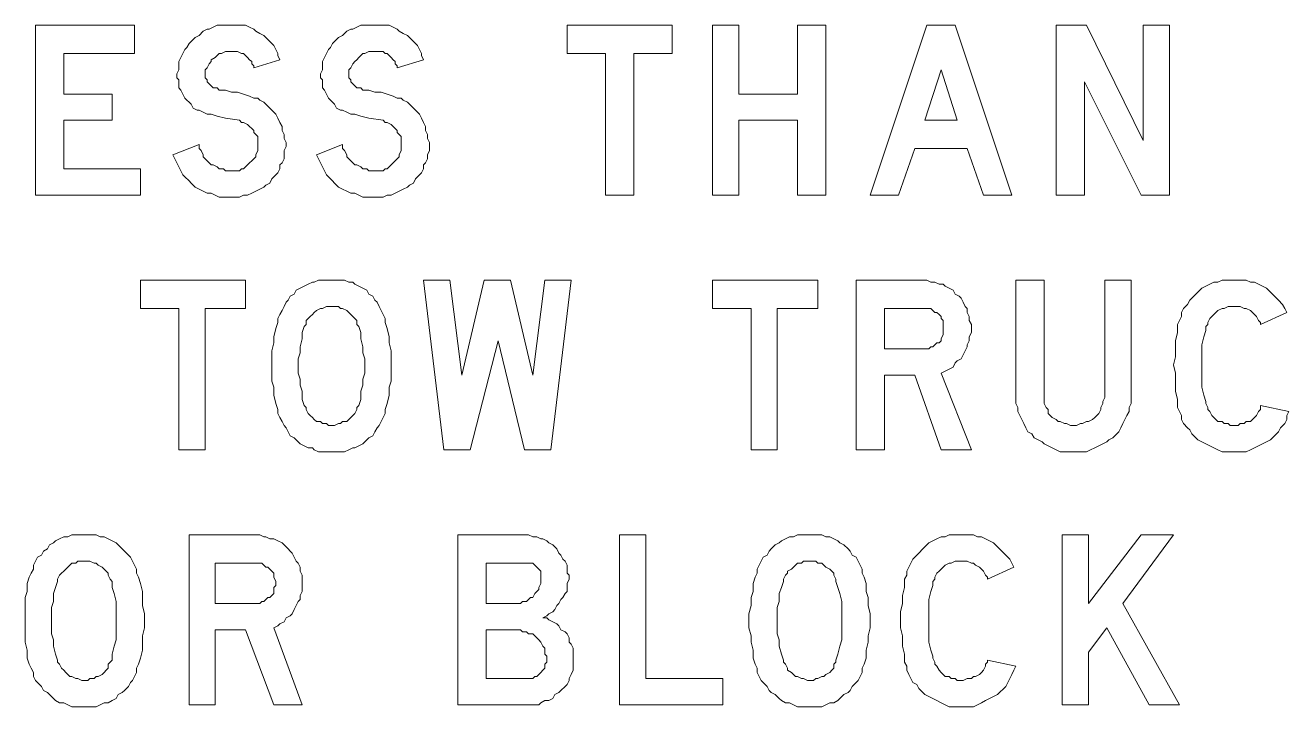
# Model space of a CAD drawing. Extents: x 171 to 1038, y -1303 to 275.
# Drawn here: x 256.24 to 285.98, y 187.6 to 203.64 of the extents above; entities that cross this region are included whole.
import ezdxf

# ---------------------------------------------------------------- set-up
doc = ezdxf.new("R2010")
doc.units = 0
doc.header["$LTSCALE"] = 12
doc.header["$MEASUREMENT"] = 0
doc.layers.get('0').update_dxf_attribs({"linetype": 'CONTINUOUS'})

msp = doc.modelspace()

# ---------------------------------------------------------------- linework, layer by layer
at = {"color": 3, "lineweight": 0}
for points in [[(256.474, 203.638), (258.806, 203.638), (258.806, 202.972), (257.141, 202.972), (257.141, 202.02), (258.283, 202.02), (258.283, 201.402), (257.141, 201.402), (257.141, 200.259), (258.949, 200.259), (258.949, 199.641), (256.474, 199.641), (256.474, 203.638), (256.474, 203.638)], [(261.091, 203.638), (260.996, 203.638), (260.853, 203.638), (260.758, 203.638), (260.663, 203.591), (260.567, 203.543), (260.52, 203.543), (260.425, 203.496), (260.33, 203.401), (260.234, 203.353), (260.187, 203.305), (260.092, 203.21), (260.044, 203.115), (259.996, 203.067), (259.949, 202.972), (259.901, 202.877), (259.854, 202.782), (259.854, 202.687), (259.854, 202.591), (259.806, 202.496), (259.806, 202.401), (259.854, 202.353), (259.854, 202.258), (259.854, 202.163), (259.901, 202.115), (259.949, 202.02), (259.996, 201.925), (260.044, 201.877), (260.092, 201.83), (260.139, 201.782), (260.187, 201.687), (260.282, 201.64), (260.33, 201.64), (260.425, 201.592), (260.52, 201.544), (260.615, 201.544)], [(261.615, 202.639), (262.233, 202.829), (262.186, 202.925), (262.186, 202.972), (262.138, 203.067), (262.091, 203.163), (262.043, 203.21), (261.948, 203.305), (261.9, 203.353), (261.853, 203.401), (261.757, 203.448), (261.662, 203.496), (261.615, 203.543), (261.519, 203.591), (261.424, 203.638), (261.329, 203.638), (261.234, 203.638), (261.186, 203.638), (261.091, 203.638)], [(264.47, 203.638), (264.375, 203.638), (264.232, 203.638), (264.137, 203.638), (264.042, 203.591), (263.947, 203.543), (263.899, 203.543), (263.804, 203.496), (263.709, 203.401), (263.614, 203.353), (263.566, 203.305), (263.471, 203.21), (263.423, 203.115), (263.376, 203.067), (263.328, 202.972), (263.28, 202.877), (263.233, 202.782), (263.233, 202.687), (263.233, 202.591), (263.185, 202.496), (263.185, 202.401), (263.233, 202.353), (263.233, 202.258), (263.233, 202.163), (263.28, 202.115), (263.328, 202.02), (263.376, 201.925), (263.423, 201.877), (263.471, 201.83), (263.518, 201.782), (263.566, 201.687), (263.661, 201.64), (263.709, 201.64), (263.804, 201.592), (263.899, 201.544), (263.994, 201.544)], [(264.994, 202.639), (265.612, 202.829), (265.565, 202.925), (265.565, 202.972), (265.517, 203.067), (265.47, 203.163), (265.422, 203.21), (265.327, 203.305), (265.279, 203.353), (265.232, 203.401), (265.137, 203.448), (265.041, 203.496), (264.994, 203.543), (264.899, 203.591), (264.803, 203.638), (264.708, 203.638), (264.613, 203.638), (264.565, 203.638), (264.47, 203.638)], [(268.992, 203.638), (268.992, 202.972), (269.896, 202.972), (269.896, 199.641), (270.562, 199.641), (270.562, 202.972), (271.467, 202.972), (271.467, 203.638), (268.992, 203.638), (268.992, 203.638)], [(272.418, 203.638), (273.037, 203.638), (273.037, 202.02), (274.417, 202.02), (274.417, 203.638), (275.084, 203.638), (275.084, 199.641), (274.417, 199.641), (274.417, 201.402), (273.037, 201.402), (273.037, 199.641), (272.418, 199.641), (272.418, 203.638), (272.418, 203.638)], [(276.131, 199.641), (277.463, 203.638), (278.13, 203.638), (279.462, 199.641), (278.796, 199.641), (278.415, 200.735), (277.178, 200.735), (276.797, 199.641), (276.131, 199.641), (276.131, 199.641)], [(280.51, 203.638), (281.223, 203.638), (282.556, 200.926), (282.556, 203.638), (283.175, 203.638), (283.175, 199.641), (282.508, 199.641), (281.176, 202.306), (281.176, 199.641), (280.51, 199.641), (280.51, 203.638), (280.51, 203.638)], [(261.091, 203.02), (260.996, 203.02), (260.948, 203.02), (260.853, 202.972), (260.805, 202.972), (260.758, 202.925), (260.71, 202.877), (260.615, 202.829), (260.615, 202.782), (260.567, 202.734), (260.52, 202.639)], [(261.615, 202.639), (261.615, 202.687), (261.567, 202.734), (261.567, 202.782), (261.519, 202.829), (261.472, 202.877), (261.424, 202.925), (261.377, 202.972), (261.329, 202.972), (261.234, 203.02), (261.186, 203.02), (261.139, 203.02), (261.091, 203.02)], [(264.47, 203.02), (264.375, 203.02), (264.327, 203.02), (264.232, 202.972), (264.185, 202.972), (264.137, 202.925), (264.089, 202.877), (264.042, 202.829), (263.994, 202.782), (263.947, 202.734), (263.899, 202.639)], [(264.994, 202.639), (264.994, 202.687), (264.946, 202.734), (264.946, 202.782), (264.899, 202.829), (264.851, 202.877), (264.803, 202.925), (264.756, 202.972), (264.708, 202.972), (264.661, 203.02), (264.565, 203.02), (264.518, 203.02), (264.47, 203.02)], [(260.52, 202.639), (260.472, 202.591), (260.472, 202.544), (260.472, 202.496), (260.472, 202.449), (260.472, 202.401), (260.52, 202.353), (260.52, 202.306), (260.567, 202.258), (260.615, 202.211), (260.663, 202.163)], [(263.899, 202.639), (263.851, 202.591), (263.851, 202.544), (263.851, 202.496), (263.851, 202.449), (263.851, 202.401), (263.899, 202.353), (263.899, 202.306), (263.947, 202.258), (263.994, 202.211), (264.042, 202.163)], [(278.177, 201.402), (277.416, 201.402), (277.797, 202.591), (278.177, 201.402), (278.177, 201.402)], [(260.33, 200.83), (259.711, 200.592), (259.758, 200.497), (259.806, 200.402), (259.854, 200.307), (259.901, 200.212), (259.949, 200.117), (259.996, 200.069), (260.092, 199.974), (260.139, 199.926), (260.234, 199.831), (260.33, 199.783), (260.425, 199.736), (260.52, 199.688), (260.615, 199.688), (260.71, 199.641), (260.805, 199.593), (260.901, 199.593), (260.996, 199.593), (261.091, 199.593), (261.186, 199.593), (261.281, 199.593), (261.377, 199.641), (261.472, 199.641), (261.567, 199.688), (261.662, 199.736), (261.757, 199.783), (261.853, 199.831), (261.9, 199.879), (261.995, 199.926), (262.043, 200.021), (262.091, 200.069), (262.186, 200.164), (262.233, 200.259), (262.233, 200.354), (262.281, 200.402), (262.328, 200.497), (262.328, 200.592), (262.328, 200.688), (262.376, 200.783), (262.376, 200.878), (262.328, 200.973), (262.328, 201.068), (262.281, 201.164), (262.281, 201.259), (262.233, 201.354), (262.186, 201.449), (262.138, 201.544), (262.091, 201.592), (261.995, 201.687), (261.948, 201.735), (261.853, 201.83), (261.757, 201.877), (261.71, 201.925), (261.615, 201.925), (261.519, 201.973), (261.377, 202.02), (261.234, 202.068), (261.091, 202.068), (260.948, 202.115)], [(260.663, 202.163), (260.758, 202.163), (260.805, 202.115), (260.901, 202.115), (260.948, 202.115)], [(263.709, 200.83), (263.09, 200.592), (263.138, 200.497), (263.185, 200.402), (263.233, 200.307), (263.28, 200.212), (263.328, 200.117), (263.376, 200.069), (263.471, 199.974), (263.518, 199.926), (263.614, 199.831), (263.709, 199.783), (263.804, 199.736), (263.899, 199.688), (263.994, 199.688), (264.089, 199.641), (264.185, 199.593), (264.28, 199.593), (264.375, 199.593), (264.47, 199.593), (264.565, 199.593), (264.661, 199.593), (264.756, 199.641), (264.851, 199.641), (264.946, 199.688), (265.041, 199.736), (265.137, 199.783), (265.232, 199.831), (265.279, 199.879), (265.375, 199.926), (265.422, 200.021), (265.47, 200.069), (265.565, 200.164), (265.612, 200.259), (265.612, 200.354), (265.66, 200.402), (265.708, 200.497), (265.708, 200.592), (265.755, 200.688), (265.755, 200.783), (265.755, 200.878), (265.708, 200.973), (265.708, 201.068), (265.66, 201.164), (265.66, 201.259), (265.612, 201.354), (265.565, 201.449), (265.517, 201.544), (265.47, 201.592), (265.375, 201.687), (265.327, 201.735), (265.232, 201.83), (265.137, 201.877), (265.089, 201.925), (264.994, 201.925), (264.899, 201.973), (264.756, 202.02), (264.613, 202.068), (264.47, 202.068), (264.327, 202.115)], [(264.042, 202.163), (264.137, 202.163), (264.185, 202.115), (264.28, 202.115), (264.327, 202.115)], [(260.948, 201.449), (260.758, 201.497), (260.615, 201.544)], [(260.948, 201.449), (261.281, 201.402)], [(261.71, 200.735), (261.71, 200.83), (261.71, 200.878), (261.71, 200.926), (261.71, 201.021), (261.662, 201.068), (261.615, 201.116), (261.615, 201.164), (261.567, 201.211), (261.519, 201.259), (261.472, 201.306), (261.377, 201.354), (261.329, 201.354), (261.281, 201.402)], [(264.327, 201.449), (264.137, 201.497), (263.994, 201.544)], [(264.327, 201.449), (264.661, 201.402)], [(265.089, 200.735), (265.089, 200.83), (265.089, 200.878), (265.089, 200.926), (265.089, 201.021), (265.041, 201.068), (264.994, 201.116), (264.994, 201.164), (264.946, 201.211), (264.899, 201.259), (264.851, 201.306), (264.756, 201.354), (264.708, 201.354), (264.661, 201.402)], [(260.33, 200.83), (260.33, 200.735), (260.377, 200.688), (260.425, 200.592), (260.425, 200.545), (260.472, 200.497), (260.567, 200.402), (260.615, 200.354), (260.663, 200.354), (260.758, 200.307), (260.805, 200.259), (260.901, 200.259), (260.948, 200.212), (261.043, 200.212), (261.139, 200.212), (261.186, 200.212)], [(263.709, 200.83), (263.709, 200.735), (263.756, 200.688), (263.804, 200.592), (263.804, 200.545), (263.851, 200.497), (263.947, 200.402), (263.994, 200.354), (264.042, 200.354), (264.137, 200.307), (264.185, 200.259), (264.28, 200.259), (264.327, 200.212), (264.423, 200.212), (264.518, 200.212), (264.565, 200.212)], [(261.186, 200.212), (261.281, 200.212), (261.329, 200.259), (261.377, 200.259), (261.424, 200.307), (261.472, 200.354), (261.519, 200.402), (261.567, 200.45), (261.615, 200.497), (261.662, 200.545), (261.662, 200.592), (261.71, 200.688), (261.71, 200.735)], [(264.565, 200.212), (264.661, 200.212), (264.708, 200.259), (264.756, 200.259), (264.803, 200.307), (264.851, 200.354), (264.899, 200.402), (264.946, 200.45), (264.994, 200.497), (265.041, 200.545), (265.041, 200.592), (265.089, 200.688), (265.089, 200.735)], [(258.949, 197.642), (258.949, 196.975), (259.854, 196.975), (259.854, 193.644), (260.472, 193.644), (260.472, 196.975), (261.424, 196.975), (261.424, 197.642), (258.949, 197.642), (258.949, 197.642)], [(263.471, 197.642), (263.376, 197.642), (263.233, 197.642), (263.138, 197.642), (263.042, 197.594), (262.995, 197.594), (262.9, 197.546), (262.804, 197.499), (262.709, 197.451), (262.614, 197.404), (262.566, 197.308), (262.471, 197.261), (262.424, 197.166), (262.376, 197.118), (262.328, 197.023), (262.281, 196.928), (262.233, 196.832), (262.186, 196.737), (262.186, 196.642)], [(264.708, 196.642), (264.708, 196.737), (264.661, 196.832), (264.613, 196.928), (264.565, 197.023), (264.518, 197.118), (264.47, 197.166), (264.423, 197.261), (264.327, 197.308), (264.28, 197.404), (264.185, 197.451), (264.089, 197.499), (263.994, 197.546), (263.947, 197.594), (263.851, 197.594), (263.756, 197.642), (263.661, 197.642), (263.566, 197.642), (263.471, 197.642)], [(265.612, 197.642), (266.231, 197.642), (266.517, 195.405), (267.04, 197.642), (267.659, 197.642), (268.183, 195.405), (268.468, 197.642), (269.087, 197.642), (268.611, 193.644), (267.992, 193.644), (267.373, 196.214), (266.707, 193.644), (266.088, 193.644), (265.612, 197.642), (265.612, 197.642)], [(272.418, 197.642), (272.418, 196.975), (273.323, 196.975), (273.323, 193.644), (273.941, 193.644), (273.941, 196.975), (274.893, 196.975), (274.893, 197.642), (272.418, 197.642), (272.418, 197.642)], [(275.798, 197.642), (277.368, 197.642)], [(277.797, 195.452), (278.511, 193.644), (277.797, 193.644), (277.178, 195.405), (276.464, 195.405), (276.464, 193.644), (275.798, 193.644), (275.798, 197.642)], [(278.511, 196.499), (278.511, 196.595), (278.463, 196.69), (278.463, 196.785), (278.415, 196.88), (278.415, 196.975), (278.368, 197.023), (278.32, 197.118), (278.273, 197.213), (278.225, 197.261), (278.13, 197.308), (278.082, 197.404), (277.987, 197.451), (277.892, 197.499), (277.844, 197.546), (277.749, 197.546), (277.654, 197.594), (277.559, 197.594), (277.463, 197.642), (277.368, 197.642)], [(279.558, 197.642), (280.224, 197.642), (280.224, 194.929), (280.224, 194.881), (280.224, 194.786), (280.224, 194.738), (280.272, 194.643), (280.319, 194.596), (280.319, 194.5), (280.367, 194.453), (280.414, 194.405), (280.51, 194.358), (280.557, 194.31), (280.605, 194.31), (280.7, 194.262), (280.747, 194.262), (280.843, 194.215), (280.938, 194.215), (280.985, 194.215), (281.081, 194.262), (281.128, 194.262), (281.223, 194.31), (281.271, 194.31), (281.366, 194.358), (281.414, 194.405), (281.461, 194.453), (281.509, 194.5), (281.557, 194.596), (281.557, 194.643), (281.604, 194.738), (281.604, 194.786), (281.652, 194.881), (281.652, 194.929), (281.652, 197.642), (282.271, 197.642), (282.271, 194.929)], [(279.558, 194.929), (279.558, 197.642)], [(284.698, 197.642), (284.603, 197.642), (284.507, 197.642), (284.412, 197.642), (284.317, 197.594), (284.222, 197.594), (284.127, 197.546), (284.032, 197.499), (283.936, 197.451), (283.841, 197.356), (283.794, 197.308), (283.698, 197.213), (283.651, 197.166), (283.603, 197.07), (283.508, 196.975), (283.46, 196.88), (283.46, 196.785), (283.413, 196.69), (283.365, 196.595), (283.365, 196.404), (283.318, 196.214), (283.318, 196.023), (283.318, 195.833), (283.27, 195.643), (283.318, 195.452), (283.318, 195.262), (283.318, 195.024), (283.365, 194.834), (283.365, 194.643), (283.413, 194.548), (283.46, 194.453), (283.46, 194.358), (283.508, 194.262), (283.603, 194.167), (283.651, 194.12), (283.698, 194.024), (283.794, 193.929), (283.841, 193.882), (283.936, 193.834), (284.032, 193.786), (284.127, 193.739), (284.222, 193.691), (284.317, 193.644), (284.412, 193.596), (284.507, 193.596), (284.603, 193.596), (284.698, 193.596), (284.793, 193.596), (284.888, 193.596), (284.983, 193.596), (285.079, 193.644), (285.174, 193.691), (285.269, 193.739), (285.364, 193.786), (285.459, 193.834), (285.555, 193.882), (285.602, 193.929), (285.697, 194.024), (285.745, 194.072), (285.792, 194.167), (285.888, 194.262), (285.935, 194.358), (285.935, 194.453), (285.983, 194.548), (285.317, 194.691)], [(285.602, 197.308), (285.555, 197.356), (285.459, 197.451), (285.364, 197.499), (285.269, 197.546), (285.174, 197.594), (285.079, 197.594), (284.983, 197.642), (284.888, 197.642), (284.793, 197.642), (284.698, 197.642)], [(285.935, 196.88), (285.888, 196.975), (285.84, 197.07), (285.745, 197.166), (285.697, 197.213), (285.602, 197.308)], [(263.471, 197.023), (263.376, 197.023), (263.328, 197.023), (263.233, 196.975), (263.185, 196.975), (263.09, 196.928), (263.042, 196.88), (262.995, 196.832), (262.947, 196.785), (262.9, 196.737), (262.852, 196.69), (262.852, 196.595), (262.804, 196.547)], [(264.089, 196.547), (264.042, 196.595), (264.042, 196.69), (263.994, 196.737), (263.947, 196.785), (263.899, 196.832), (263.851, 196.88), (263.804, 196.928), (263.709, 196.975), (263.661, 196.975), (263.614, 197.023), (263.518, 197.023), (263.471, 197.023)], [(276.464, 196.975), (277.368, 196.975)], [(277.368, 196.023), (276.464, 196.023), (276.464, 196.975)], [(277.844, 196.499), (277.844, 196.547), (277.844, 196.642), (277.844, 196.69), (277.797, 196.737), (277.797, 196.785), (277.749, 196.832), (277.701, 196.88), (277.654, 196.88), (277.606, 196.928), (277.559, 196.975), (277.511, 196.975), (277.416, 196.975), (277.368, 196.975)], [(284.698, 197.023), (284.603, 197.023), (284.555, 197.023), (284.46, 196.975), (284.412, 196.975), (284.317, 196.928), (284.269, 196.88), (284.222, 196.832), (284.174, 196.785), (284.127, 196.737), (284.079, 196.642), (284.079, 196.595), (284.032, 196.547), (284.032, 196.452), (283.984, 196.309), (283.936, 196.119), (283.936, 195.976), (283.936, 195.785), (283.936, 195.643), (283.936, 195.452), (283.936, 195.309), (283.936, 195.119), (283.984, 194.929), (284.032, 194.786), (284.032, 194.738), (284.079, 194.643), (284.079, 194.596), (284.127, 194.548), (284.174, 194.453), (284.222, 194.405), (284.269, 194.358), (284.317, 194.31), (284.412, 194.31), (284.46, 194.262), (284.555, 194.262), (284.603, 194.215), (284.698, 194.215), (284.793, 194.215), (284.841, 194.262), (284.936, 194.262), (284.983, 194.31), (285.079, 194.31), (285.126, 194.358), (285.174, 194.405), (285.221, 194.453), (285.269, 194.548), (285.317, 194.596), (285.317, 194.643), (285.317, 194.691)], [(285.174, 196.832), (285.126, 196.88), (285.079, 196.928), (284.983, 196.975), (284.936, 196.975), (284.841, 197.023), (284.793, 197.023), (284.698, 197.023)], [(262.186, 196.642), (262.138, 196.499), (262.091, 196.309), (262.091, 196.166), (262.043, 195.976), (262.043, 195.785), (262.043, 195.643), (262.043, 195.452), (262.043, 195.262), (262.091, 195.119), (262.091, 194.929), (262.138, 194.738), (262.186, 194.596)], [(264.708, 194.596), (264.756, 194.738), (264.803, 194.929), (264.803, 195.119), (264.851, 195.262), (264.851, 195.452), (264.851, 195.643), (264.851, 195.785), (264.851, 195.976), (264.803, 196.166), (264.803, 196.309), (264.756, 196.499), (264.708, 196.642)], [(285.317, 196.595), (285.317, 196.642), (285.269, 196.69), (285.221, 196.785), (285.174, 196.832)], [(285.317, 196.595), (285.935, 196.88)], [(262.804, 196.547), (262.757, 196.404), (262.757, 196.261), (262.709, 196.071), (262.709, 195.928), (262.662, 195.785), (262.662, 195.643), (262.662, 195.452), (262.709, 195.309), (262.709, 195.167), (262.757, 195.024), (262.757, 194.834), (262.804, 194.691)], [(264.089, 194.691), (264.137, 194.834), (264.137, 195.024), (264.185, 195.167), (264.185, 195.309), (264.232, 195.452), (264.232, 195.643), (264.232, 195.785), (264.185, 195.928), (264.185, 196.071), (264.137, 196.261), (264.137, 196.404), (264.089, 196.547)], [(277.368, 196.023), (277.416, 196.023), (277.511, 196.023), (277.559, 196.071), (277.606, 196.071), (277.654, 196.119), (277.701, 196.166), (277.749, 196.166), (277.797, 196.214), (277.797, 196.261), (277.844, 196.357), (277.844, 196.404), (277.844, 196.452), (277.844, 196.499)], [(277.797, 195.452), (277.892, 195.5), (277.987, 195.547), (278.082, 195.595), (278.13, 195.69), (278.177, 195.738), (278.273, 195.785), (278.32, 195.881), (278.368, 195.976), (278.415, 196.071), (278.415, 196.119), (278.463, 196.214), (278.463, 196.309), (278.511, 196.404), (278.511, 196.499)], [(279.558, 194.929), (279.558, 194.834), (279.558, 194.738), (279.605, 194.643), (279.605, 194.548), (279.653, 194.453), (279.7, 194.358), (279.748, 194.262), (279.796, 194.167), (279.843, 194.072), (279.938, 194.024), (279.986, 193.929), (280.081, 193.882), (280.176, 193.834), (280.224, 193.786), (280.319, 193.739), (280.414, 193.691), (280.51, 193.644), (280.605, 193.596), (280.7, 193.596), (280.795, 193.596), (280.938, 193.596)], [(280.938, 193.596), (281.033, 193.596), (281.128, 193.596), (281.223, 193.596), (281.319, 193.644), (281.414, 193.691), (281.509, 193.739), (281.604, 193.786), (281.699, 193.834), (281.747, 193.882), (281.842, 193.929), (281.937, 194.024), (281.985, 194.072), (282.033, 194.167), (282.08, 194.262), (282.128, 194.358), (282.175, 194.453), (282.223, 194.548), (282.223, 194.643), (282.271, 194.738), (282.271, 194.834), (282.271, 194.929)], [(262.186, 194.596), (262.186, 194.5), (262.233, 194.405), (262.281, 194.31), (262.328, 194.215), (262.376, 194.167), (262.424, 194.072), (262.471, 193.977), (262.566, 193.929), (262.614, 193.882), (262.709, 193.786), (262.804, 193.739), (262.9, 193.691), (262.995, 193.691), (263.042, 193.644), (263.138, 193.596), (263.233, 193.596), (263.376, 193.596), (263.471, 193.596)], [(262.804, 194.691), (262.852, 194.643), (262.852, 194.596), (262.9, 194.5), (262.947, 194.453), (262.995, 194.405), (263.042, 194.358), (263.09, 194.31), (263.185, 194.31), (263.233, 194.262), (263.328, 194.262), (263.376, 194.215), (263.471, 194.215)], [(263.471, 194.215), (263.518, 194.215), (263.614, 194.262), (263.661, 194.262), (263.709, 194.31), (263.804, 194.31), (263.851, 194.358), (263.899, 194.405), (263.947, 194.453), (263.994, 194.5), (264.042, 194.596), (264.042, 194.643), (264.089, 194.691)], [(263.471, 193.596), (263.566, 193.596), (263.661, 193.596), (263.756, 193.596), (263.851, 193.644), (263.947, 193.691), (263.994, 193.691), (264.089, 193.739), (264.185, 193.786), (264.28, 193.882), (264.327, 193.929), (264.423, 193.977), (264.47, 194.072), (264.518, 194.167), (264.565, 194.215), (264.613, 194.31), (264.661, 194.405), (264.708, 194.5), (264.708, 194.596)], [(257.617, 191.645), (257.521, 191.645), (257.426, 191.645), (257.331, 191.645), (257.236, 191.597), (257.141, 191.597), (257.046, 191.55), (256.95, 191.502), (256.903, 191.454), (256.808, 191.407), (256.76, 191.312), (256.665, 191.264), (256.617, 191.169), (256.522, 191.121), (256.474, 191.026), (256.427, 190.931), (256.427, 190.836), (256.379, 190.74), (256.332, 190.645)], [(258.902, 190.645), (258.854, 190.74), (258.854, 190.836), (258.806, 190.931), (258.759, 191.026), (258.711, 191.121), (258.664, 191.169), (258.569, 191.264), (258.521, 191.312), (258.426, 191.407), (258.378, 191.454), (258.283, 191.502), (258.188, 191.55), (258.093, 191.597), (257.997, 191.597), (257.902, 191.645), (257.807, 191.645), (257.712, 191.645), (257.617, 191.645)], [(260.092, 191.645), (261.662, 191.645)], [(262.091, 189.455), (262.757, 187.647), (262.091, 187.647), (261.424, 189.408), (260.71, 189.408), (260.71, 187.647), (260.092, 187.647), (260.092, 191.645)], [(262.757, 190.502), (262.757, 190.598), (262.757, 190.693), (262.709, 190.788), (262.709, 190.883), (262.662, 190.978), (262.614, 191.026), (262.566, 191.121), (262.519, 191.216), (262.471, 191.264), (262.424, 191.312), (262.328, 191.407), (262.281, 191.454), (262.186, 191.502), (262.091, 191.55), (261.995, 191.55), (261.9, 191.597), (261.853, 191.597), (261.757, 191.645), (261.662, 191.645)], [(266.422, 191.645), (268.04, 191.645)], [(266.422, 191.645), (266.422, 187.647), (268.04, 187.647), (268.135, 187.647), (268.23, 187.647), (268.325, 187.647), (268.373, 187.694), (268.468, 187.742), (268.563, 187.742), (268.659, 187.79), (268.706, 187.885), (268.801, 187.932), (268.849, 187.98), (268.944, 188.075), (268.992, 188.123), (269.039, 188.218), (269.039, 188.266), (269.087, 188.361), (269.134, 188.456), (269.134, 188.551), (269.134, 188.599), (269.134, 188.694), (269.134, 188.789), (269.134, 188.884), (269.134, 188.979), (269.087, 189.075), (269.039, 189.122), (269.039, 189.217), (268.992, 189.313), (268.944, 189.36), (268.849, 189.408), (268.801, 189.503), (268.754, 189.551), (268.659, 189.598), (268.563, 189.646), (268.516, 189.693), (268.421, 189.693)], [(268.801, 191.216), (268.754, 191.312), (268.706, 191.359), (268.659, 191.407), (268.563, 191.454), (268.516, 191.502), (268.421, 191.55), (268.373, 191.55), (268.278, 191.597), (268.183, 191.597), (268.087, 191.645), (268.04, 191.645)], [(270.229, 191.645), (270.848, 191.645), (270.848, 188.266), (272.656, 188.266), (272.656, 187.647), (270.229, 187.647), (270.229, 191.645), (270.229, 191.645)], [(274.703, 191.645), (274.608, 191.645), (274.513, 191.645), (274.417, 191.645), (274.322, 191.597), (274.227, 191.597), (274.132, 191.55), (274.037, 191.502), (273.989, 191.454), (273.894, 191.407), (273.799, 191.312), (273.751, 191.264), (273.704, 191.169), (273.608, 191.121), (273.561, 191.026), (273.513, 190.931), (273.466, 190.836), (273.466, 190.74), (273.418, 190.645)], [(275.988, 190.645), (275.94, 190.74), (275.94, 190.836), (275.893, 190.931), (275.845, 191.026), (275.798, 191.121), (275.702, 191.169), (275.655, 191.264), (275.607, 191.312), (275.512, 191.407), (275.417, 191.454), (275.369, 191.502), (275.274, 191.55), (275.179, 191.597), (275.084, 191.597), (274.989, 191.645), (274.893, 191.645), (274.798, 191.645), (274.703, 191.645)], [(278.273, 191.645), (278.177, 191.645), (278.082, 191.645), (277.987, 191.645), (277.892, 191.597), (277.797, 191.597), (277.701, 191.55), (277.606, 191.502), (277.511, 191.454), (277.416, 191.359), (277.368, 191.312), (277.273, 191.216), (277.226, 191.169), (277.13, 191.074), (277.083, 190.978), (277.035, 190.883), (276.988, 190.788), (276.988, 190.693), (276.94, 190.598), (276.94, 190.407), (276.892, 190.217), (276.892, 190.027), (276.845, 189.836), (276.845, 189.646), (276.845, 189.455), (276.892, 189.265), (276.892, 189.027), (276.94, 188.837), (276.94, 188.646), (276.988, 188.551), (276.988, 188.456), (277.035, 188.361), (277.083, 188.266), (277.13, 188.17), (277.226, 188.123), (277.273, 188.028), (277.368, 187.932), (277.416, 187.885), (277.511, 187.837), (277.606, 187.79), (277.701, 187.742), (277.797, 187.694), (277.892, 187.647), (277.987, 187.599), (278.082, 187.599), (278.177, 187.599), (278.273, 187.599), (278.368, 187.599), (278.463, 187.599), (278.558, 187.599), (278.653, 187.647), (278.749, 187.694), (278.844, 187.742), (278.939, 187.79), (279.034, 187.837), (279.129, 187.885), (279.177, 187.932), (279.272, 188.028), (279.32, 188.075), (279.367, 188.17), (279.415, 188.266), (279.462, 188.361), (279.51, 188.456), (279.558, 188.551), (278.891, 188.694)], [(279.177, 191.312), (279.129, 191.359), (279.034, 191.454), (278.939, 191.502), (278.844, 191.55), (278.749, 191.597), (278.653, 191.597), (278.558, 191.645), (278.463, 191.645), (278.368, 191.645), (278.273, 191.645)], [(280.652, 191.645), (281.271, 191.645), (281.271, 190.027), (282.508, 191.645), (283.27, 191.645), (282.08, 190.027), (283.413, 187.647), (282.699, 187.647), (281.699, 189.455), (281.271, 188.884), (281.271, 187.647), (280.652, 187.647), (280.652, 191.645), (280.652, 191.645)], [(279.51, 190.883), (279.462, 190.978), (279.415, 191.074), (279.32, 191.169), (279.272, 191.216), (279.177, 191.312)], [(257.617, 191.026), (257.569, 191.026), (257.474, 191.026), (257.426, 190.978), (257.331, 190.978), (257.283, 190.931), (257.236, 190.883), (257.188, 190.836), (257.141, 190.788), (257.093, 190.74), (257.046, 190.693), (256.998, 190.598), (256.998, 190.55)], [(258.283, 190.55), (258.235, 190.598), (258.188, 190.693), (258.188, 190.74), (258.14, 190.788), (258.093, 190.836), (258.045, 190.883), (257.95, 190.931), (257.902, 190.978), (257.855, 190.978), (257.759, 191.026), (257.712, 191.026), (257.617, 191.026)], [(260.71, 190.978), (261.662, 190.978)], [(261.662, 190.027), (260.71, 190.027), (260.71, 190.978)], [(262.138, 190.502), (262.138, 190.55), (262.091, 190.645), (262.091, 190.693), (262.091, 190.74), (262.043, 190.788), (261.995, 190.836), (261.948, 190.883), (261.9, 190.883), (261.853, 190.931), (261.805, 190.978), (261.757, 190.978), (261.71, 190.978), (261.662, 190.978)], [(268.801, 190.027), (268.849, 190.122), (268.896, 190.169), (268.944, 190.264), (268.992, 190.312), (268.992, 190.407), (268.992, 190.502), (269.039, 190.598), (269.039, 190.693), (268.992, 190.74), (268.992, 190.836), (268.992, 190.931), (268.944, 191.026), (268.896, 191.074), (268.849, 191.169), (268.801, 191.216)], [(274.703, 191.026), (274.655, 191.026), (274.56, 191.026), (274.513, 190.978), (274.417, 190.978), (274.37, 190.931), (274.322, 190.883), (274.275, 190.836), (274.179, 190.788), (274.179, 190.74), (274.132, 190.693), (274.084, 190.598), (274.084, 190.55)], [(275.322, 190.55), (275.322, 190.598), (275.274, 190.693), (275.274, 190.74), (275.227, 190.788), (275.179, 190.836), (275.084, 190.883), (275.036, 190.931), (274.989, 190.978), (274.893, 190.978), (274.846, 191.026), (274.798, 191.026), (274.703, 191.026)], [(278.273, 191.026), (278.177, 191.026), (278.13, 191.026), (278.035, 190.978), (277.987, 190.978), (277.892, 190.931), (277.844, 190.883), (277.797, 190.836), (277.749, 190.788), (277.701, 190.74), (277.654, 190.645), (277.654, 190.598), (277.606, 190.55), (277.606, 190.455), (277.559, 190.312), (277.511, 190.122), (277.511, 189.979), (277.511, 189.789), (277.511, 189.646), (277.511, 189.455), (277.511, 189.313), (277.511, 189.122), (277.559, 188.932), (277.606, 188.789), (277.606, 188.741), (277.654, 188.646), (277.654, 188.599), (277.701, 188.551), (277.749, 188.456), (277.797, 188.408), (277.844, 188.361), (277.892, 188.313), (277.987, 188.313), (278.035, 188.266), (278.13, 188.266), (278.177, 188.218), (278.273, 188.218), (278.32, 188.218), (278.415, 188.266), (278.511, 188.266), (278.558, 188.313), (278.606, 188.313), (278.701, 188.361), (278.749, 188.408), (278.796, 188.456), (278.844, 188.551), (278.844, 188.599), (278.891, 188.646), (278.891, 188.694)], [(278.749, 190.836), (278.701, 190.883), (278.606, 190.931), (278.558, 190.978), (278.511, 190.978), (278.415, 191.026), (278.32, 191.026), (278.273, 191.026)], [(278.891, 190.598), (278.891, 190.645), (278.844, 190.693), (278.796, 190.788), (278.749, 190.836)], [(278.891, 190.598), (279.51, 190.883)], [(256.332, 190.645), (256.284, 190.502), (256.284, 190.312), (256.236, 190.169), (256.236, 189.979), (256.236, 189.789), (256.236, 189.646), (256.236, 189.455), (256.236, 189.265), (256.236, 189.122), (256.284, 188.932), (256.284, 188.741), (256.332, 188.599)], [(256.998, 190.55), (256.95, 190.407), (256.903, 190.264), (256.903, 190.074), (256.855, 189.931), (256.855, 189.789), (256.855, 189.646), (256.855, 189.455), (256.855, 189.313), (256.903, 189.17), (256.903, 189.027), (256.95, 188.837), (256.998, 188.694)], [(258.283, 188.694), (258.283, 188.837), (258.331, 189.027), (258.378, 189.17), (258.378, 189.313), (258.378, 189.455), (258.378, 189.646), (258.378, 189.789), (258.378, 189.931), (258.378, 190.074), (258.331, 190.264), (258.283, 190.407), (258.283, 190.55)], [(258.902, 188.599), (258.949, 188.741), (258.997, 188.932), (258.997, 189.122), (258.997, 189.265), (259.044, 189.455), (259.044, 189.646), (259.044, 189.789), (258.997, 189.979), (258.997, 190.169), (258.997, 190.312), (258.949, 190.502), (258.902, 190.645)], [(261.662, 190.027), (261.71, 190.027), (261.757, 190.027), (261.805, 190.074), (261.853, 190.074), (261.9, 190.122), (261.948, 190.169), (261.995, 190.169), (262.043, 190.217), (262.091, 190.264), (262.091, 190.36), (262.091, 190.407), (262.138, 190.455), (262.138, 190.502)], [(262.091, 189.455), (262.186, 189.503), (262.233, 189.551), (262.328, 189.598), (262.376, 189.693), (262.471, 189.741), (262.519, 189.789), (262.566, 189.884), (262.614, 189.979), (262.662, 190.074), (262.709, 190.122), (262.709, 190.217), (262.757, 190.312), (262.757, 190.407), (262.757, 190.502)], [(273.418, 190.645), (273.37, 190.502), (273.37, 190.312), (273.323, 190.169), (273.323, 189.979), (273.275, 189.789), (273.275, 189.646), (273.275, 189.455), (273.323, 189.265), (273.323, 189.122), (273.37, 188.932), (273.37, 188.741), (273.418, 188.599)], [(274.084, 190.55), (274.037, 190.407), (273.989, 190.264), (273.989, 190.074), (273.941, 189.931), (273.941, 189.789), (273.941, 189.646), (273.941, 189.455), (273.941, 189.313), (273.989, 189.17), (273.989, 189.027), (274.037, 188.837), (274.084, 188.694)], [(275.322, 188.694), (275.369, 188.837), (275.417, 189.027), (275.465, 189.17), (275.465, 189.313), (275.465, 189.455), (275.465, 189.646), (275.465, 189.789), (275.465, 189.931), (275.465, 190.074), (275.417, 190.264), (275.369, 190.407), (275.322, 190.55)], [(275.988, 188.599), (276.036, 188.741), (276.036, 188.932), (276.083, 189.122), (276.083, 189.265), (276.131, 189.455), (276.131, 189.646), (276.131, 189.789), (276.083, 189.979), (276.083, 190.169), (276.036, 190.312), (276.036, 190.502), (275.988, 190.645)], [(268.421, 189.693), (268.516, 189.741), (268.563, 189.789), (268.659, 189.836), (268.706, 189.884), (268.754, 189.979), (268.801, 190.027)], [(267.088, 189.408), (267.802, 189.408)], [(268.04, 188.266), (267.088, 188.266), (267.088, 189.408)], [(268.516, 188.694), (268.516, 188.789), (268.468, 188.837), (268.468, 188.932), (268.468, 188.979), (268.421, 189.027), (268.373, 189.122), (268.325, 189.17), (268.278, 189.217), (268.23, 189.265), (268.183, 189.313), (268.087, 189.313), (268.04, 189.36), (267.945, 189.36), (267.897, 189.408), (267.802, 189.408)], [(256.332, 188.599), (256.379, 188.503), (256.427, 188.408), (256.427, 188.313), (256.474, 188.218), (256.522, 188.17), (256.617, 188.075), (256.665, 187.98), (256.76, 187.932), (256.808, 187.885), (256.903, 187.79), (256.95, 187.742), (257.046, 187.694), (257.141, 187.694), (257.236, 187.647), (257.331, 187.599), (257.426, 187.599), (257.521, 187.599), (257.617, 187.599)], [(256.998, 188.694), (256.998, 188.646), (257.046, 188.599), (257.093, 188.503), (257.141, 188.456), (257.188, 188.408), (257.236, 188.361), (257.283, 188.313), (257.331, 188.313), (257.426, 188.266), (257.474, 188.266), (257.569, 188.218), (257.617, 188.218)], [(257.617, 188.218), (257.712, 188.218), (257.759, 188.266), (257.855, 188.266), (257.902, 188.313), (257.95, 188.313), (258.045, 188.361), (258.093, 188.408), (258.14, 188.456), (258.188, 188.503), (258.188, 188.599), (258.235, 188.646), (258.283, 188.694)], [(257.617, 187.599), (257.712, 187.599), (257.807, 187.599), (257.902, 187.599), (257.997, 187.647), (258.093, 187.694), (258.188, 187.694), (258.283, 187.742), (258.378, 187.79), (258.426, 187.885), (258.521, 187.932), (258.569, 187.98), (258.664, 188.075), (258.711, 188.17), (258.759, 188.218), (258.806, 188.313), (258.854, 188.408), (258.854, 188.503), (258.902, 188.599)], [(268.04, 188.266), (268.135, 188.266), (268.183, 188.266), (268.23, 188.313), (268.278, 188.313), (268.325, 188.361), (268.373, 188.408), (268.421, 188.456), (268.468, 188.503), (268.468, 188.551), (268.468, 188.599), (268.516, 188.646), (268.516, 188.694)], [(273.418, 188.599), (273.466, 188.503), (273.466, 188.408), (273.513, 188.313), (273.561, 188.218), (273.608, 188.17), (273.704, 188.075), (273.751, 187.98), (273.799, 187.932), (273.894, 187.885), (273.989, 187.79), (274.037, 187.742), (274.132, 187.694), (274.227, 187.694), (274.322, 187.647), (274.417, 187.599), (274.513, 187.599), (274.608, 187.599), (274.703, 187.599)], [(274.084, 188.694), (274.084, 188.646), (274.132, 188.599), (274.179, 188.503), (274.179, 188.456), (274.275, 188.408), (274.322, 188.361), (274.37, 188.313), (274.417, 188.313), (274.513, 188.266), (274.56, 188.266), (274.655, 188.218), (274.703, 188.218)], [(274.703, 188.218), (274.798, 188.218), (274.846, 188.266), (274.893, 188.266), (274.989, 188.313), (275.036, 188.313), (275.084, 188.361), (275.179, 188.408), (275.227, 188.456), (275.274, 188.503), (275.274, 188.599), (275.322, 188.646), (275.322, 188.694)], [(274.703, 187.599), (274.798, 187.599), (274.893, 187.599), (274.989, 187.599), (275.084, 187.647), (275.179, 187.694), (275.274, 187.694), (275.369, 187.742), (275.417, 187.79), (275.512, 187.885), (275.607, 187.932), (275.655, 187.98), (275.702, 188.075), (275.798, 188.17), (275.845, 188.218), (275.893, 188.313), (275.94, 188.408), (275.94, 188.503), (275.988, 188.599)]]:
    msp.add_lwpolyline(points, dxfattribs=at)
msp.add_lwpolyline([(267.802, 190.027), (267.088, 190.027), (267.088, 190.978), (268.04, 190.978), (268.087, 190.978), (268.135, 190.978), (268.183, 190.978), (268.23, 190.931), (268.278, 190.883), (268.325, 190.836), (268.373, 190.788), (268.373, 190.74), (268.373, 190.693), (268.373, 190.645), (268.373, 190.55), (268.373, 190.502), (268.325, 190.407), (268.325, 190.36), (268.278, 190.312), (268.23, 190.264), (268.183, 190.169), (268.135, 190.169), (268.087, 190.122), (268.04, 190.074), (267.945, 190.074), (267.897, 190.027)], close=True, dxfattribs=at)

doc.saveas('drawing.dxf')
